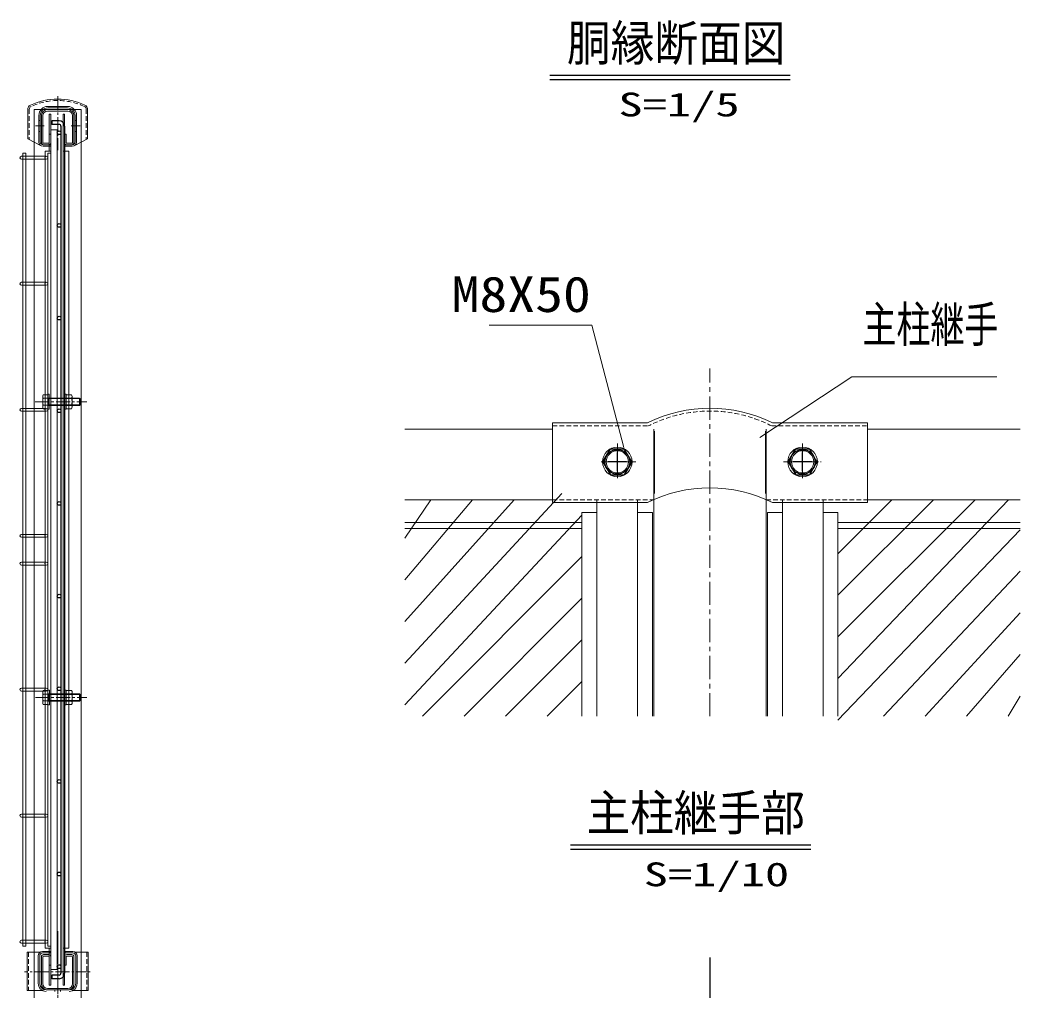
# Model space of a CAD drawing. Units: millimetres, scale not verified, with parts at other scales. Extents: x -6279 to 403, y -2363 to 2362.
# Drawn here: x -1973 to -894, y -48 to 1000 of the extents above; entities that cross this region are included whole.
import ezdxf
from ezdxf.enums import TextEntityAlignment as Align

# ---------------------------------------------------------------- set-up
doc = ezdxf.new("R2010")
doc.units = ezdxf.units.MM
doc.header["$LTSCALE"] = 20
for name, pattern in [('USER1', [2, 1.25, -0.25, 0.25, -0.25]), ('USER2', [1.125, 0.75, -0.125, 0.125, -0.125]), ('USER3', [0.375, 0.25, -0.125])]:
    doc.linetypes.add(name, pattern=pattern)
for name, color, linetype, lineweight in [('0-1_寸法', 7, 'Continuous', 13), ('0-3_柱', 7, 'Continuous', 13), ('0-4_胴縁', 7, 'Continuous', 13), ('0-7_押え板', 6, 'Continuous', 13), ('0-8_WM', 30, 'Continuous', 13), ('0-9_BN', 4, 'Continuous', 25), ('0-A_マット', 92, 'Continuous', 9), ('0-C_EXTCNT-LMEC0', 4, 'Continuous', 25), ('0-D_継手', 6, 'Continuous', 13), ('0-E_NMメッシュパネル', 8, 'Continuous', 25)]:
    doc.layers.add(name, color=color, linetype=linetype, lineweight=lineweight)
doc.styles.add('ＭＳ ゴシック', font='')
doc.styles.get('ＭＳ ゴシック').set_extended_font_data('MS Gothic')

msp = doc.modelspace()

# ---------------------------------------------------------------- linework, layer by layer
at = {"layer": '0-1_寸法', "linetype": 'USER1'}
for p, q in [((-1228.26, 248.32), (-1228.26, 623.69)), ((-1932.45, 16.18), (-1932.45, -1518.95))]:
    msp.add_line(p, q, dxfattribs=at)
at = {"layer": '0-1_寸法'}
for points in [[(-1466.81, 670.38), (-1355.65, 670.38), (-1321.23, 538.23)], [(-918.63, 614.45), (-1075.07, 614.45), (-1174.39, 549.1)]]:
    msp.add_lwpolyline(points, dxfattribs=at)
at = {"layer": '0-3_柱'}
for p, q in [((-1957.85, 902.96), (-1957.85, -1407.04)), ((-1907.05, 902.96), (-1957.85, 902.96)), ((-1288.76, 557.98), (-1288.76, 248.32)), ((-1167.76, 557.98), (-1167.76, 248.32))]:
    msp.add_line(p, q, dxfattribs=at)
msp.add_lwpolyline([(-1907.05, 902.96), (-1907.05, -1407.04), (-1957.85, -1407.04)], dxfattribs=at)
at = {"layer": '0-4_胴縁'}
for p, q in [((-1949.95, 896.56), (-1949.95, 867.16)), ((-1948.35, 896.56), (-1948.35, 867.16)), ((-1921.35, 902.96), (-1943.55, 902.96)), ((-1921.35, 901.36), (-1943.55, 901.36)), ((-1916.55, 867.16), (-1916.55, 896.56)), ((-1914.95, 867.16), (-1914.95, 896.56)), ((-1949.95, 894.6), (-1949.75, 894.6)), ((-1948.35, 890.6), (-1948.15, 890.6)), ((-1941.55, 876.46), (-1941.55, 867.16)), ((-1941.55, 876.46), (-1939.95, 876.46)), ((-1939.95, 876.46), (-1939.95, 867.16)), ((-1924.95, 876.46), (-1924.95, 867.16)), ((-1923.35, 876.46), (-1924.95, 876.46)), ((-1923.35, 876.46), (-1923.35, 867.16)), ((-1947.75, 866.56), (-1942.15, 866.56)), ((-1947.75, 864.96), (-1942.15, 864.96)), ((-1922.75, 866.56), (-1917.15, 866.56)), ((-1922.75, 864.96), (-1917.15, 864.96)), ((-1557.64, 557.98), (-1398.26, 557.98)), ((-1058.26, 557.98), (-893.54, 557.98)), ((-1557.64, 481.98), (-1398.26, 481.98)), ((-1058.26, 481.98), (-893.54, 481.98)), ((-1947.75, -9.04), (-1942.15, -9.04)), ((-1947.75, -10.64), (-1942.15, -10.64)), ((-1922.75, -9.04), (-1917.15, -9.04)), ((-1922.75, -10.64), (-1917.15, -10.64)), ((-1949.95, -40.64), (-1949.95, -11.24)), ((-1948.35, -40.64), (-1948.35, -11.24)), ((-1941.55, -20.54), (-1941.55, -11.24)), ((-1941.55, -20.54), (-1939.95, -20.54)), ((-1939.95, -20.54), (-1939.95, -11.24)), ((-1924.95, -20.54), (-1924.95, -11.24)), ((-1923.35, -20.54), (-1924.95, -20.54)), ((-1923.35, -20.54), (-1923.35, -11.24)), ((-1916.55, -11.24), (-1916.55, -40.64)), ((-1914.95, -11.24), (-1914.95, -40.64)), ((-1949.95, -38.68), (-1949.75, -38.68)), ((-1948.35, -34.68), (-1948.15, -34.68)), ((-1921.35, -45.44), (-1943.55, -45.44)), ((-1921.35, -47.04), (-1943.55, -47.04))]:
    msp.add_line(p, q, dxfattribs=at)
for centre, radius, start, end in [((-1943.55, 896.56), 6.4, 90, 180), ((-1943.55, 896.56), 4.8, 90, 180), ((-1921.35, 896.56), 6.4, 0, 90), ((-1921.35, 896.56), 4.8, 0, 90), ((-1947.75, 867.16), 2.2, 180, 270), ((-1947.75, 867.16), 0.6, 180, 270), ((-1942.15, 867.16), 2.2, 270, 0), ((-1942.15, 867.16), 0.6, 270, 0), ((-1922.75, 867.16), 2.2, 180, 270), ((-1922.75, 867.16), 0.6, 180, 270), ((-1917.15, 867.16), 2.2, 270, 0), ((-1917.15, 867.16), 0.6, 270, 0), ((-1947.75, -11.24), 2.2, 90, 180), ((-1947.75, -11.24), 0.6, 90, 180), ((-1942.15, -11.24), 2.2, 0, 90), ((-1942.15, -11.24), 0.6, 0, 90), ((-1922.75, -11.24), 2.2, 90, 180), ((-1922.75, -11.24), 0.6, 90, 180), ((-1917.15, -11.24), 2.2, 0, 90), ((-1917.15, -11.24), 0.6, 0, 90), ((-1943.55, -40.64), 6.4, 180, 270), ((-1943.55, -40.64), 4.8, 180, 270), ((-1921.35, -40.64), 6.4, 270, 0), ((-1921.35, -40.64), 4.8, 270, 0)]:
    msp.add_arc(centre, radius, start, end, dxfattribs=at)
at = {"layer": '0-7_押え板'}
for p, q in [((-1941.55, 897.96), (-1939.95, 897.96)), ((-1941.55, 897.96), (-1941.55, 857.96)), ((-1939.95, 897.96), (-1939.95, -42.04)), ((-1926.55, 897.96), (-1926.55, -42.04)), ((-1924.95, 897.96), (-1926.55, 897.96)), ((-1924.95, 897.96), (-1924.95, 857.96)), ((-1945.95, 857.96), (-1945.95, -2.04)), ((-1945.95, 857.96), (-1939.95, 857.96)), ((-1920.55, 857.96), (-1926.55, 857.96)), ((-1920.55, 857.96), (-1920.55, -2.04)), ((-1350.45, 481.98), (-1350.45, 248.32)), ((-1350.45, 481.98), (-1350.45, 248.32)), ((-1306.45, 481.98), (-1306.45, 248.32)), ((-1306.45, 481.98), (-1306.45, 248.32)), ((-1150.06, 481.98), (-1150.06, 248.32)), ((-1106.06, 481.98), (-1106.06, 248.32)), ((-1366.45, 467.98), (-1366.45, 248.32)), ((-1350.45, 467.98), (-1366.45, 467.98)), ((-1366.45, 467.98), (-1366.45, 248.32)), ((-1350.45, 467.98), (-1366.45, 467.98)), ((-1290.45, 467.98), (-1306.45, 467.98)), ((-1290.45, 467.98), (-1306.45, 467.98)), ((-1290.45, 467.98), (-1290.45, 248.32)), ((-1290.45, 467.98), (-1290.45, 248.32)), ((-1166.06, 467.98), (-1166.06, 248.32)), ((-1166.06, 467.98), (-1150.06, 467.98)), ((-1106.06, 467.98), (-1090.06, 467.98)), ((-1090.06, 467.98), (-1090.06, 248.32)), ((-1945.95, -2.04), (-1939.95, -2.04)), ((-1941.55, -2.04), (-1941.55, -42.04)), ((-1920.55, -2.04), (-1926.55, -2.04)), ((-1924.95, -2.04), (-1924.95, -42.04)), ((-1941.55, -42.04), (-1939.95, -42.04)), ((-1924.95, -42.04), (-1926.55, -42.04))]:
    msp.add_line(p, q, dxfattribs=at)
at = {"layer": '0-8_WM'}
for p, q in [((-1969.95, 855.96), (-1969.95, -0.04)), ((-1969.95, 855.96), (-1966.75, 855.96)), ((-1966.75, 855.96), (-1966.75, -0.04)), ((-1943.15, -0.04), (-1943.15, 855.96)), ((-1939.95, 855.96), (-1943.15, 855.96)), ((-1939.95, -0.04), (-1939.95, 855.96)), ((-1944.75, 852.56), (-1971.55, 852.56)), ((-1944.75, 849.36), (-1971.55, 849.36)), ((-1944.75, 716.56), (-1971.55, 716.56)), ((-1944.75, 713.36), (-1971.55, 713.36)), ((-1944.75, 580.56), (-1971.55, 580.56)), ((-1944.75, 577.36), (-1971.55, 577.36)), ((-1366.45, 457.18), (-1557.64, 457.18)), ((-893.54, 457.18), (-1090.06, 457.18)), ((-1944.75, 444.56), (-1971.55, 444.56)), ((-1366.45, 450.78), (-1557.64, 450.78)), ((-893.54, 450.78), (-1090.06, 450.78)), ((-1944.75, 441.36), (-1971.55, 441.36)), ((-1944.75, 414.56), (-1971.55, 414.56)), ((-1944.75, 411.36), (-1971.55, 411.36)), ((-1944.75, 278.56), (-1971.55, 278.56)), ((-1944.75, 275.36), (-1971.55, 275.36)), ((-1944.75, 142.56), (-1971.55, 142.56)), ((-1944.75, 139.36), (-1971.55, 139.36)), ((-1944.75, 6.56), (-1971.55, 6.56)), ((-1944.75, 6.56), (-1971.55, 6.56)), ((-1944.75, 3.36), (-1971.55, 3.36)), ((-1944.75, 3.36), (-1971.55, 3.36)), ((-1969.95, -0.04), (-1966.75, -0.04)), ((-1943.15, -0.04), (-1939.95, -0.04))]:
    msp.add_line(p, q, dxfattribs=at)
for centre in [(-1944.75, 850.96), (-1944.75, 714.96), (-1944.75, 578.96), (-1944.75, 442.96), (-1944.75, 412.96), (-1944.75, 276.96), (-1944.75, 140.96), (-1944.75, 4.96), (-1944.75, 4.96)]:
    msp.add_circle(centre, 1.6, dxfattribs=at)
for centre in [(-1971.55, 850.96), (-1971.55, 714.96), (-1971.55, 578.96), (-1971.55, 442.96), (-1971.55, 412.96), (-1971.55, 276.96), (-1971.55, 140.96), (-1971.55, 4.96), (-1971.55, 4.96)]:
    msp.add_arc(centre, 1.6, 90, 270, dxfattribs=at)
at = {"layer": '0-9_BN', "lineweight": 13}
for p, q in [((-1948.65, 594.2), (-1948.07, 595.2)), ((-1948.65, 594.2), (-1948.65, 581.2)), ((-1948.07, 595.2), (-1943.15, 595.2)), ((-1941.55, 595.7), (-1943.15, 595.7)), ((-1943.15, 595.7), (-1943.15, 579.7)), ((-1943.15, 595.2), (-1943.15, 580.2)), ((-1943.15, 595.2), (-1943.15, 580.2)), ((-1941.55, 595.7), (-1941.55, 579.7)), ((-1923.35, 595.7), (-1924.95, 595.7)), ((-1924.95, 595.7), (-1924.95, 579.7)), ((-1923.35, 595.7), (-1923.35, 579.7)), ((-1923.35, 595.2), (-1917.55, 595.2)), ((-1923.35, 595.2), (-1923.35, 580.2)), ((-1948.07, 591.44), (-1943.15, 591.44)), ((-1948.07, 583.95), (-1943.15, 583.95)), ((-1943.15, 591.7), (-1908.85, 591.7)), ((-1943.15, 583.7), (-1908.85, 583.7)), ((-1940.25, 591.7), (-1942.02, 591)), ((-1942.02, 591.7), (-1942.02, 583.7)), ((-1942.02, 591), (-1908.15, 591)), ((-1940.25, 583.7), (-1942.02, 584.4)), ((-1942.02, 584.4), (-1908.15, 584.4)), ((-1923.35, 591.45), (-1917.55, 591.45)), ((-1923.35, 583.95), (-1917.55, 583.95)), ((-1916.85, 593.48), (-1916.85, 581.93)), ((-1911.3, 587.7), (-1909.4, 587.7)), ((-1908.15, 591), (-1908.85, 591.7)), ((-1908.85, 591.7), (-1908.85, 583.7)), ((-1908.85, 583.7), (-1908.15, 584.4)), ((-1908.15, 591), (-1908.15, 584.4)), ((-1948.65, 581.2), (-1948.07, 580.2)), ((-1948.07, 580.2), (-1943.15, 580.2)), ((-1941.55, 579.7), (-1943.15, 579.7)), ((-1923.35, 579.7), (-1924.95, 579.7)), ((-1923.35, 580.2), (-1917.55, 580.2)), ((-1948.55, 274.96), (-1947.98, 275.96)), ((-1948.55, 274.96), (-1948.55, 261.96)), ((-1947.98, 275.96), (-1943.05, 275.96)), ((-1947.98, 272.21), (-1943.05, 272.21)), ((-1941.45, 276.46), (-1943.05, 276.46)), ((-1943.05, 276.46), (-1943.05, 260.46)), ((-1943.05, 275.96), (-1943.05, 260.96)), ((-1943.05, 275.96), (-1943.05, 260.96)), ((-1943.05, 272.46), (-1908.75, 272.46)), ((-1940.15, 272.46), (-1941.92, 271.76)), ((-1941.92, 272.46), (-1941.92, 264.46)), ((-1941.92, 271.76), (-1908.05, 271.76)), ((-1941.45, 276.46), (-1941.45, 260.46)), ((-1923.25, 276.46), (-1924.85, 276.46)), ((-1924.85, 276.46), (-1924.85, 260.46)), ((-1923.25, 276.46), (-1923.25, 260.46)), ((-1923.25, 275.96), (-1917.45, 275.96)), ((-1923.25, 275.96), (-1923.25, 260.96)), ((-1923.25, 272.21), (-1917.45, 272.21)), ((-1916.75, 274.24), (-1916.75, 262.7)), ((-1908.05, 271.76), (-1908.75, 272.46)), ((-1908.75, 272.46), (-1908.75, 264.46)), ((-1908.05, 271.76), (-1908.05, 265.16)), ((-1948.55, 261.96), (-1947.98, 260.96)), ((-1947.98, 264.72), (-1943.05, 264.72)), ((-1947.98, 260.96), (-1943.05, 260.96)), ((-1943.05, 264.46), (-1908.75, 264.46)), ((-1941.45, 260.46), (-1943.05, 260.46)), ((-1940.15, 264.46), (-1941.92, 265.16)), ((-1941.92, 265.16), (-1908.05, 265.16)), ((-1923.25, 260.46), (-1924.85, 260.46)), ((-1923.25, 264.71), (-1917.45, 264.71)), ((-1923.25, 260.96), (-1917.45, 260.96)), ((-1911.2, 268.46), (-1909.31, 268.46)), ((-1908.75, 264.46), (-1908.05, 265.16))]:
    msp.add_line(p, q, dxfattribs=at)
at = {"layer": '0-9_BN', "linetype": 'USER2', "lineweight": 13}
for p, q in [((-1956.66, 587.7), (-1901.08, 587.7)), ((-1956.56, 268.46), (-1900.99, 268.46))]:
    msp.add_line(p, q, dxfattribs=at)
at = {"layer": '0-9_BN'}
for p, q in [((-1343.76, 522.78), (-1335.67, 536.78)), ((-1335.67, 536.78), (-1320.84, 536.78)), ((-1328.26, 512.78), (-1328.26, 532.78)), ((-1312.76, 522.78), (-1320.84, 536.78)), ((-1143.76, 522.78), (-1135.67, 536.78)), ((-1135.67, 536.78), (-1120.84, 536.78)), ((-1128.26, 512.78), (-1128.26, 532.78)), ((-1112.76, 522.78), (-1120.84, 536.78)), ((-1343.76, 522.78), (-1335.67, 508.78)), ((-1318.26, 522.78), (-1338.26, 522.78)), ((-1312.76, 522.78), (-1320.84, 508.78)), ((-1143.76, 522.78), (-1135.67, 508.78)), ((-1118.26, 522.78), (-1138.26, 522.78)), ((-1112.76, 522.78), (-1120.84, 508.78)), ((-1335.67, 508.78), (-1320.84, 508.78)), ((-1135.67, 508.78), (-1120.84, 508.78))]:
    msp.add_line(p, q, dxfattribs=at)
at = {"layer": '0-9_BN', "lineweight": 13}
for centre in [(-1328.26, 522.78), (-1128.26, 522.78)]:
    msp.add_circle(centre, 16, dxfattribs=at)
at = {"layer": '0-9_BN'}
for centre in [(-1328.26, 522.78), (-1128.26, 522.78)]:
    msp.add_circle(centre, 13.42, dxfattribs=at)
at = {"layer": '0-9_BN', "lineweight": 13}
for centre, radius, start, end in [((-1945.31, 593.32), 3.34, 145.79454, 214.20546), ((-1919.69, 593.32), 2.85, 318.83491, 41.16509), ((-1936.2, 587.7), 12.45, 162.48215, 197.51785), ((-1945.31, 582.07), 3.34, 145.79454, 214.20546), ((-1927.24, 587.7), 10.39, 338.85295, 21.14705), ((-1919.7, 582.07), 2.85, 318.86505, 41.13495), ((-1945.22, 274.09), 3.34, 145.79454, 214.20546), ((-1936.11, 268.46), 12.45, 162.48215, 197.51785), ((-1919.6, 274.09), 2.85, 318.83491, 41.16509), ((-1927.15, 268.46), 10.39, 338.85295, 21.14705), ((-1945.22, 262.84), 3.34, 145.79454, 214.20546), ((-1919.6, 262.84), 2.85, 318.86505, 41.13495)]:
    msp.add_arc(centre, radius, start, end, dxfattribs=at)
at = {"layer": '0-A_マット'}
for p, q in [((-1939.95, -25.04), (-1939.95, 880.96)), ((-1939.95, 880.96), (-1932.95, 880.96)), ((-1932.95, -25.04), (-1932.95, 880.96)), ((-1557.64, 305.64), (-1388.26, 488.5)), ((-1557.64, 440.35), (-1529.48, 481.98)), ((-1557.64, 395.45), (-1484.57, 481.98)), ((-1557.64, 350.54), (-1439.67, 481.98)), ((-1090.06, 423.7), (-1031.78, 481.98)), ((-1090.06, 378.79), (-986.87, 481.98)), ((-1090.06, 333.89), (-941.97, 481.98)), ((-1090.06, 288.99), (-906.05, 481.98)), ((-1557.64, 260.74), (-1366.45, 465.4)), ((-1090.06, 244.09), (-893.54, 449.59)), ((-1538.62, 248.32), (-1366.45, 420.5)), ((-1040.92, 248.32), (-893.54, 404.69)), ((-1493.72, 248.32), (-1366.45, 375.6)), ((-996.02, 248.32), (-893.54, 359.79)), ((-1448.82, 248.32), (-1366.45, 330.69)), ((-951.12, 248.32), (-893.54, 314.89)), ((-1403.92, 248.32), (-1366.45, 285.79)), ((-906.22, 248.32), (-893.54, 269.98)), ((-1939.95, -25.04), (-1932.95, -25.04))]:
    msp.add_line(p, q, dxfattribs=at)
at = {"layer": '0-C_EXTCNT-LMEC0'}
for p, q in [((-1401.26, 940.18), (-1141.8, 940.18)), ((-1401.26, 935.51), (-1141.8, 935.51)), ((-1378.88, 109.32), (-1119.42, 109.32)), ((-1378.88, 104.65), (-1119.42, 104.65))]:
    msp.add_line(p, q, dxfattribs=at)
at = {"layer": '0-D_継手', "linetype": 'USER2'}
for p, q in [((-1932.45, 917.31), (-1932.45, 859.17)), ((-1328.26, 542.78), (-1328.26, 502.78)), ((-1128.26, 542.78), (-1128.26, 502.78)), ((-1308.26, 522.78), (-1348.26, 522.78)), ((-1148.75, 522.78), (-1108.26, 522.78)), ((-1932.45, -2.39), (-1932.45, -51.47)), ((-1897.34, -27.64), (-1968.36, -27.64)), ((-1932.45, -94.89), (-1932.45, -45.81))]:
    msp.add_line(p, q, dxfattribs=at)
at = {"layer": '0-D_継手'}
for p, q in [((-1964.8, 903.26), (-1964.8, 871.36)), ((-1952.8, 896.76), (-1952.8, 867.96)), ((-1951.2, 896.76), (-1951.2, 867.96)), ((-1943.2, 906.36), (-1921.7, 906.36)), ((-1943.2, 904.76), (-1921.7, 904.76)), ((-1913.7, 896.76), (-1913.7, 867.96)), ((-1912.1, 896.76), (-1912.1, 867.96)), ((-1900.1, 903.26), (-1900.1, 871.36)), ((-1952.8, 891.36), (-1951.2, 891.36)), ((-1912.1, 891.36), (-1913.7, 891.36)), ((-1952.8, 879.36), (-1951.2, 879.36)), ((-1912.1, 879.36), (-1913.7, 879.36)), ((-1964.8, 871.36), (-1950.31, 863.87)), ((-1948.2, 864.96), (-1939.8, 864.96)), ((-1939.8, 864.96), (-1939.8, 863.36)), ((-1925.1, 864.96), (-1925.1, 863.36)), ((-1925.1, 864.96), (-1916.7, 864.96)), ((-1900.1, 871.36), (-1914.59, 863.87)), ((-1948.2, 863.36), (-1939.8, 863.36)), ((-1925.1, 863.36), (-1916.7, 863.36)), ((-1398.26, 564.78), (-1296.42, 564.78)), ((-1398.26, 564.78), (-1398.26, 478.78)), ((-1160.09, 564.78), (-1058.26, 564.78)), ((-1058.26, 564.78), (-1058.26, 478.78)), ((-1288.13, 555.75), (-1288.13, 488.48)), ((-1168.38, 555.75), (-1168.38, 488.48)), ((-1398.26, 478.78), (-1295.67, 478.78)), ((-1160.85, 478.78), (-1058.26, 478.78)), ((-1965.45, -6.39), (-1965.45, -47.89)), ((-1965.45, -6.39), (-1951.37, -6.39)), ((-1965.45, -10.24), (-1965.45, -40.04)), ((-1953.45, -10.24), (-1953.45, -40.04)), ((-1951.85, -10.24), (-1951.85, -40.04)), ((-1948.85, -5.64), (-1940.45, -5.64)), ((-1948.85, -7.24), (-1940.45, -7.24)), ((-1940.45, -5.64), (-1940.45, -7.24)), ((-1916.05, -5.64), (-1924.45, -5.64)), ((-1924.45, -5.64), (-1924.45, -7.24)), ((-1916.05, -7.24), (-1924.45, -7.24)), ((-1899.45, -6.39), (-1913.53, -6.39)), ((-1913.05, -10.24), (-1913.05, -40.04)), ((-1911.45, -10.24), (-1911.45, -40.04)), ((-1899.45, -6.39), (-1899.45, -47.89)), ((-1899.45, -10.24), (-1899.45, -40.04)), ((-1965.45, -47.89), (-1948.36, -47.89)), ((-1944.85, -47.04), (-1935.45, -47.04)), ((-1935.45, -47.04), (-1935.45, -48.64)), ((-1929.45, -47.04), (-1929.45, -48.64)), ((-1920.05, -47.04), (-1929.45, -47.04)), ((-1899.45, -47.89), (-1916.54, -47.89))]:
    msp.add_line(p, q, dxfattribs=at)
at = {"layer": '0-D_継手', "linetype": 'USER3'}
for p, q in [((-1963.2, 903.26), (-1963.2, 870.53)), ((-1901.7, 903.26), (-1901.7, 870.53)), ((-1398.26, 561.58), (-1294.9, 561.58)), ((-1161.61, 561.58), (-1058.26, 561.58)), ((-1398.26, 481.98), (-1288.89, 481.98)), ((-1167.62, 481.98), (-1058.26, 481.98)), ((-1963.85, -6.39), (-1963.85, -47.89)), ((-1901.05, -6.39), (-1901.05, -47.89))]:
    msp.add_line(p, q, dxfattribs=at)
at = {"layer": '0-D_継手', "linetype": 'USER1'}
for p, q in [((-1956.59, 885.36), (-1947.16, 885.36)), ((-1908.31, 885.36), (-1917.74, 885.36))]:
    msp.add_line(p, q, dxfattribs=at)
at = {"layer": '0-D_継手'}
for centre in [(-1328.26, 522.78), (-1128.26, 522.78)]:
    msp.add_circle(centre, 12, dxfattribs=at)
for centre, radius, start, end in [((-1959.8, 903.26), 5, 115.12781, 180), ((-1932.45, 844.95), 69.41, 64.87219, 115.12781), ((-1905.1, 903.26), 5, 0, 64.87219), ((-1959.8, 903.26), 3.4, 115.12781, 180), ((-1943.2, 896.76), 9.6, 90, 180), ((-1943.2, 896.76), 8, 90, 180), ((-1921.7, 896.76), 9.6, 0, 90), ((-1921.7, 896.76), 8, 0, 90), ((-1905.1, 903.26), 3.4, 0, 64.87219), ((-1948.2, 867.96), 4.6, 180, 270), ((-1948.2, 867.96), 3, 180, 270), ((-1916.7, 867.96), 3, 270, 0), ((-1916.7, 867.96), 4.6, 270, 0), ((-1228.26, 430.78), 150, 63.58063, 116.41937), ((-1296.42, 567.98), 3.2, 270, 296.41937), ((-1160.09, 567.98), 3.2, 243.58063, 270), ((-1228.26, 344.78), 150, 63.29515, 116.70485), ((-1948.85, -10.24), 4.6, 90, 180), ((-1948.85, -10.24), 3, 90, 180), ((-1916.05, -10.24), 4.6, 0, 90), ((-1916.05, -10.24), 3, 0, 90), ((-1944.85, -40.04), 8.6, 180, 270), ((-1944.85, -40.04), 7, 180, 270), ((-1920.05, -40.04), 7, 270, 0), ((-1920.05, -40.04), 8.6, 270, 0)]:
    msp.add_arc(centre, radius, start, end, dxfattribs=at)
at = {"layer": '0-D_継手', "linetype": 'USER3'}
for centre, radius, start, end in [((-1932.45, 844.95), 67.81, 64.87219, 115.12781), ((-1228.26, 430.78), 146.8, 63.00021, 116.99979)]:
    msp.add_arc(centre, radius, start, end, dxfattribs=at)
at = {"layer": '0-E_NMメッシュパネル'}
for p, q in [((-1930.95, 890.96), (-1938.95, 890.96)), ((-1938.95, 890.96), (-1938.95, 886.96)), ((-1930.95, 886.96), (-1938.95, 886.96)), ((-1928.95, 884.96), (-1928.95, -29.04)), ((-1924.95, 884.96), (-1924.95, -29.04)), ((-1228.26, -12.05), (-1228.26, -148.2)), ((-1930.95, -31.04), (-1938.95, -31.04)), ((-1938.95, -31.04), (-1938.95, -35.04)), ((-1930.95, -35.04), (-1938.95, -35.04))]:
    msp.add_line(p, q, dxfattribs=at)
for centre in [(-1930.95, 877.96), (-1930.95, 777.96), (-1930.95, 677.96), (-1930.95, 577.96), (-1930.95, 477.96), (-1930.95, 377.96), (-1930.95, 277.96), (-1930.95, 277.96), (-1930.95, 177.96), (-1930.95, 77.96), (-1930.95, -22.04)]:
    msp.add_circle(centre, 2, dxfattribs=at)
for centre, radius, start, end in [((-1930.95, 884.96), 6, 0, 90), ((-1930.95, 884.96), 2, 0, 90), ((-1930.95, -29.04), 6, 270, 0), ((-1930.95, -29.04), 2, 270, 0)]:
    msp.add_arc(centre, radius, start, end, dxfattribs=at)

# ---------------------------------------------------------------- texts
at = {"layer": '0-1_寸法', "style": 'ＭＳ ゴシック'}
for s, width, p in [('M8X50', 1.15, (-1507.15, 672.98)), ('主柱継手', 0.7, (-1063.57, 640.38))]:
    msp.add_text(s, height=38.42, dxfattribs=dict(at, width=width)).set_placement(p, align=Align.BOTTOM_LEFT)
at = {"layer": '0-C_EXTCNT-LMEC0', "style": 'ＭＳ ゴシック'}
for s, height, width, p in [('胴縁断面図', 38.42, 0.9, (-1382.66, 944.11)), ('S=1/5', 25.66, 1.5, (-1327.11, 887.95)), ('主柱継手部', 38.42, 0.9, (-1361.62, 113.25)), ('S=1/10', 25.66, 1.5, (-1299.83, 57.09))]:
    msp.add_text(s, height=height, dxfattribs=dict(at, width=width)).set_placement(p, align=Align.BOTTOM_LEFT)

doc.saveas('drawing.dxf')
